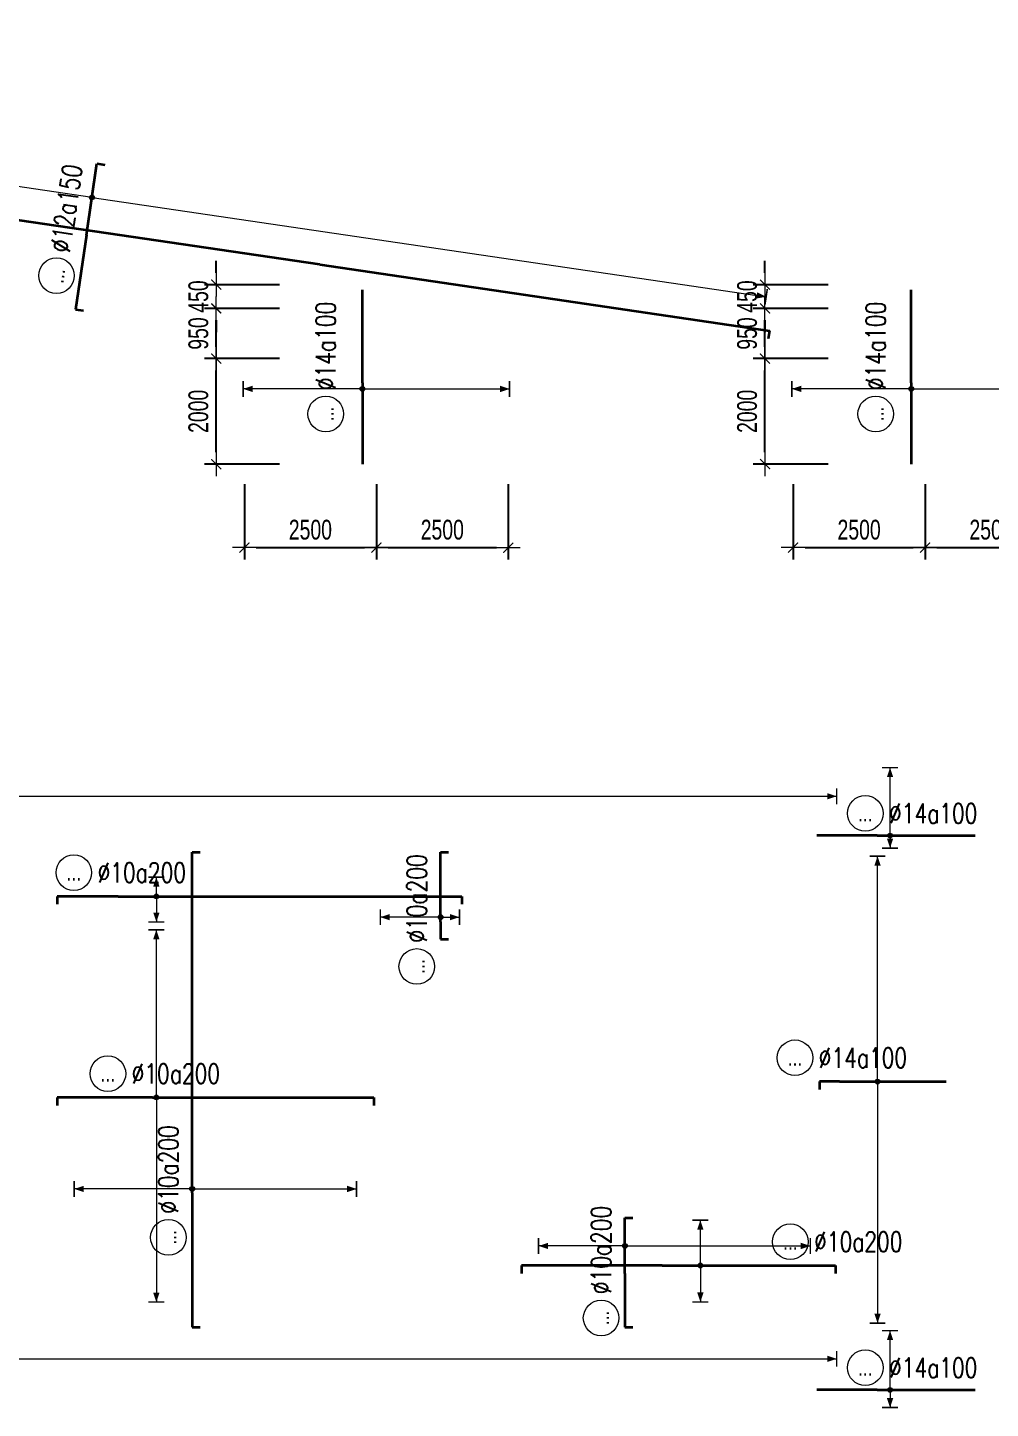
# Model space of a CAD drawing. Header units: millimetres. Extents: x 139404 to 589785, y -24714 to 48110.
# Drawn here: x 291090 to 309338, y 17660 to 43820 of the extents above; entities that cross this region are included whole.
import ezdxf
from ezdxf.enums import TextEntityAlignment as Align

# ---------------------------------------------------------------- set-up
doc = ezdxf.new("R2010")
doc.units = ezdxf.units.MM
doc.layers.get('0').update_dxf_attribs({"lineweight": 20})
doc.layers.get('Defpoints').update_dxf_attribs({"color": 151, "lineweight": 9})
for name, color, linetype, lineweight in [('NDC_S_DIM', 1, 'Continuous', 15), ('NDC_S_REBAR', 4, 'Continuous', 35), ('NDC_S_VN TEXT', 7, 'Continuous', 20)]:
    doc.layers.add(name, color=color, linetype=linetype, lineweight=lineweight)
doc.styles.add('ARIAL', font='arial.ttf', dxfattribs={"width": 0.8})
doc.styles.add('NDC_DIM', font='', dxfattribs={"width": 0.75})
doc.styles.add('NDC_EN TXT', font='romans.shx', dxfattribs={"width": 0.8})
doc.styles.get('NDC_DIM').set_extended_font_data('Dotum')
doc.dimstyles.new('NDC_dim_150', dxfattribs={"dimscale": 150, "dimtxt": 2.5, "dimasz": 1.5, "dimexe": 1.5, "dimexo": 2.5, "dimgap": 1, "dimtad": 1, "dimdec": 0, "dimzin": 0, "dimdsep": 46, "dimtxsty": 'NDC_DIM', "dimblk": 'DIMMARK', "dimcen": 0.09, "dimdle": 1.2, "dimclrd": 1, "dimclre": 1, "dimclrt": 3, "dimadec": 0, "dimazin": 0, "dimtfac": 1, "dimtdec": 0, "dimtix": 1, "dimtofl": 0, "dimtmove": 0, "dimatfit": 3, "dimfxl": 8, "dimfxlon": 1, "dimtolj": 1, "dimtzin": 0, "dimarcsym": 0})

# ---------------------------------------------------------------- blocks, each defined once
blk = doc.blocks.new('*U20')
h = blk.add_hatch(color=6)
edge = h.paths.add_edge_path()
edge.add_arc((4.81, 0), 0.3, 0, 360)
at = {"layer": 'NDC_S_DIM', "color": 8}
for q in [(4.81, 30.64), (4.81, -86.1)]:
    blk.add_line((4.81, 0), q, dxfattribs=at)
for points in [[(3.81, 30.64, 0.2, 0.2, 0), (5.81, 30.64, 0, 0, 0)], [(3.81, -86.1, 0.2, 0.2, 0), (5.81, -86.1, 0, 0, 0)]]:
    blk.add_lwpolyline(points, format="xyseb", dxfattribs=at)
at = {"layer": 'NDC_S_DIM'}
blk.add_circle((-5.62, 3), 2.25, dxfattribs=at)
at = {"layer": 'NDC_S_DIM', "color": 6}
blk.add_circle((4.81, 0), 0.3, dxfattribs=at)
at = {"layer": 'NDC_S_DIM', "color": 8}
for points in [[(4.41, 29.44), (4.81, 30.64), (5.21, 29.44)], [(4.41, -84.9), (4.81, -86.1), (5.21, -84.9)]]:
    blk.add_solid(points, dxfattribs=at)
at = {"layer": 'NDC_S_REBAR'}
for p, q in [((0, 0), (-9.49, 0)), ((-9.49, 0), (-9.49, -1)), ((0, 0), (9.13, 0)), ((9.13, 0), (9.13, -1)), ((-9.49, -1), (-9.49, -1)), ((9.13, -1), (9.13, -1))]:
    blk.add_line(p, q, dxfattribs=at)
at = {"layer": 'NDC_S_VN TEXT', "style": 'ARIAL', "width": 0.8}
blk.add_attdef('KHT', text='', height=2, dxfattribs=at).set_placement((-5.62, 3), align=Align.MIDDLE_CENTER)
at = {"layer": 'NDC_S_VN TEXT', "color": 3, "style": 'NDC_EN TXT', "width": 0.75}
blk.add_attdef('DKT', (-2.62, 1.75), '', height=2.5, dxfattribs=at)
blk = doc.blocks.new('*U21')
at = {"layer": 'NDC_S_REBAR'}
for p, q in [((0, 0), (-205.34, 0)), ((0, 0), (57.41, 0)), ((57.41, 0), (57.41, -1)), ((57.41, -1), (57.41, -1))]:
    blk.add_line(p, q, dxfattribs=at)
at = {"layer": 'NDC_S_VN TEXT', "style": 'ARIAL', "width": 0.8}
blk.add_attdef('KHT', text='', height=2, dxfattribs=at).set_placement((-82.75, 3), align=Align.MIDDLE_CENTER)
at = {"layer": 'NDC_S_VN TEXT', "color": 3, "style": 'NDC_EN TXT', "width": 0.75}
blk.add_attdef('DKT', (-79.75, 1.75), '', height=2.5, dxfattribs=at)
blk = doc.blocks.new('*U1086')
h = blk.add_hatch(color=6)
edge = h.paths.add_edge_path()
edge.add_arc((0.5, 0), 0.3, 0, 360)
at = {"layer": 'NDC_S_DIM', "color": 8}
for q in [(0.5, 21.16), (0.5, -25.84)]:
    blk.add_line((0.5, 0), q, dxfattribs=at)
for points in [[(-0.5, 21.16, 0.2, 0.2, 0), (1.5, 21.16, 0, 0, 0)], [(-0.5, -25.84, 0.2, 0.2, 0), (1.5, -25.84, 0, 0, 0)]]:
    blk.add_lwpolyline(points, format="xyseb", dxfattribs=at)
at = {"layer": 'NDC_S_DIM'}
blk.add_circle((-5.62, 3), 2.25, dxfattribs=at)
at = {"layer": 'NDC_S_DIM', "color": 6}
blk.add_circle((0.5, 0), 0.3, dxfattribs=at)
at = {"layer": 'NDC_S_DIM', "color": 8}
for points in [[(0.1, 19.96), (0.5, 21.16), (0.9, 19.96)], [(0.1, -24.64), (0.5, -25.84), (0.9, -24.64)]]:
    blk.add_solid(points, dxfattribs=at)
at = {"layer": 'NDC_S_REBAR'}
for p, q in [((0, 0), (-12.04, 0)), ((-12.04, 0), (-12.04, -1)), ((0, 0), (27.96, 0)), ((27.96, 0), (27.96, -1)), ((-12.04, -1), (-12.04, -1)), ((27.96, -1), (27.96, -1))]:
    blk.add_line(p, q, dxfattribs=at)
at = {"layer": 'NDC_S_VN TEXT', "style": 'ARIAL', "width": 0.8}
blk.add_attdef('KHT', text='', height=2, dxfattribs=at).set_placement((-5.62, 3), align=Align.MIDDLE_CENTER)
at = {"layer": 'NDC_S_VN TEXT', "color": 3, "style": 'NDC_EN TXT', "width": 0.75}
blk.add_attdef('DKT', (-2.62, 1.75), '', height=2.5, dxfattribs=at)
blk = doc.blocks.new('*U1078')
h = blk.add_hatch(color=6)
edge = h.paths.add_edge_path()
edge.add_arc((4.81, 0), 0.3, 0, 360)
at = {"layer": 'NDC_S_DIM', "color": 8}
for q in [(4.81, 2.43), (4.81, -3.24)]:
    blk.add_line((4.81, 0), q, dxfattribs=at)
for points in [[(3.81, 2.43, 0.2, 0.2, 0), (5.81, 2.43, 0, 0, 0)], [(3.81, -3.24, 0.2, 0.2, 0), (5.81, -3.24, 0, 0, 0)]]:
    blk.add_lwpolyline(points, format="xyseb", dxfattribs=at)
at = {"layer": 'NDC_S_DIM'}
blk.add_circle((-5.62, 3), 2.25, dxfattribs=at)
at = {"layer": 'NDC_S_DIM', "color": 6}
blk.add_circle((4.81, 0), 0.3, dxfattribs=at)
at = {"layer": 'NDC_S_DIM', "color": 8}
for points in [[(4.41, 1.23), (4.81, 2.43), (5.21, 1.23)], [(4.41, -2.04), (4.81, -3.24), (5.21, -2.04)]]:
    blk.add_solid(points, dxfattribs=at)
at = {"layer": 'NDC_S_REBAR'}
for p, q in [((0, 0), (-7.73, 0)), ((-7.73, 0), (-7.73, -1)), ((0, 0), (43.4, 0)), ((43.4, 0), (43.4, -1)), ((-7.73, -1), (-7.73, -1)), ((43.4, -1), (43.4, -1))]:
    blk.add_line(p, q, dxfattribs=at)
at = {"layer": 'NDC_S_VN TEXT', "style": 'ARIAL', "width": 0.8}
blk.add_attdef('KHT', text='', height=2, dxfattribs=at).set_placement((-5.62, 3), align=Align.MIDDLE_CENTER)
at = {"layer": 'NDC_S_VN TEXT', "color": 3, "style": 'NDC_EN TXT', "width": 0.75}
blk.add_attdef('DKT', (-2.62, 1.75), '', height=2.5, dxfattribs=at)
blk = doc.blocks.new('*U1076')
h = blk.add_hatch(color=6)
edge = h.paths.add_edge_path()
edge.add_arc((0.5, 0), 0.3, 0, 360)
at = {"layer": 'NDC_S_DIM', "color": 8}
for q in [(0.5, 14.9), (0.5, -20.77)]:
    blk.add_line((0.5, 0), q, dxfattribs=at)
for points in [[(-0.5, 14.9, 0.2, 0.2, 0), (1.5, 14.9, 0, 0, 0)], [(-0.5, -20.77, 0.2, 0.2, 0), (1.5, -20.77, 0, 0, 0)]]:
    blk.add_lwpolyline(points, format="xyseb", dxfattribs=at)
at = {"layer": 'NDC_S_DIM'}
blk.add_circle((-5.62, 3), 2.25, dxfattribs=at)
at = {"layer": 'NDC_S_DIM', "color": 6}
blk.add_circle((0.5, 0), 0.3, dxfattribs=at)
at = {"layer": 'NDC_S_DIM', "color": 8}
for points in [[(0.1, 13.7), (0.5, 14.9), (0.9, 13.7)], [(0.1, -19.57), (0.5, -20.77), (0.9, -19.57)]]:
    blk.add_solid(points, dxfattribs=at)
at = {"layer": 'NDC_S_REBAR'}
for p, q in [((0, 0), (-16.95, 0)), ((-16.95, 0), (-16.95, -1)), ((0, 0), (43.05, 0)), ((43.05, 0), (43.05, -1)), ((-16.95, -1), (-16.95, -1)), ((43.05, -1), (43.05, -1))]:
    blk.add_line(p, q, dxfattribs=at)
at = {"layer": 'NDC_S_VN TEXT', "style": 'ARIAL', "width": 0.8}
blk.add_attdef('KHT', text='', height=2, dxfattribs=at).set_placement((-5.62, 3), align=Align.MIDDLE_CENTER)
at = {"layer": 'NDC_S_VN TEXT', "color": 3, "style": 'NDC_EN TXT', "width": 0.75}
blk.add_attdef('DKT', (-2.62, 1.75), '', height=2.5, dxfattribs=at)
blk = doc.blocks.new('*U1081')
h = blk.add_hatch(color=6)
edge = h.paths.add_edge_path()
edge.add_arc((0.61, 0), 0.3, 0, 360)
at = {"layer": 'NDC_S_DIM', "color": 8}
for q in [(0.61, 7.61), (0.61, -2.39)]:
    blk.add_line((0.61, 0), q, dxfattribs=at)
for points in [[(-0.39, 7.61, 0.2, 0.2, 0), (1.61, 7.61, 0, 0, 0)], [(-0.39, -2.39, 0.2, 0.2, 0), (1.61, -2.39, 0, 0, 0)]]:
    blk.add_lwpolyline(points, format="xyseb", dxfattribs=at)
at = {"layer": 'NDC_S_DIM'}
blk.add_circle((-5.62, 3), 2.25, dxfattribs=at)
at = {"layer": 'NDC_S_DIM', "color": 6}
blk.add_circle((0.61, 0), 0.3, dxfattribs=at)
at = {"layer": 'NDC_S_DIM', "color": 8}
for points in [[(0.21, 6.41), (0.61, 7.61), (1.01, 6.41)], [(0.21, -1.19), (0.61, -2.39), (1.01, -1.19)]]:
    blk.add_solid(points, dxfattribs=at)
at = {"layer": 'NDC_S_REBAR'}
for p, q in [((0, 0), (-2.17, 0)), ((-2.17, 0), (-2.17, -1)), ((0, 0), (8.83, 0)), ((8.83, 0), (8.83, -1)), ((-2.17, -1), (-2.17, -1)), ((8.83, -1), (8.83, -1))]:
    blk.add_line(p, q, dxfattribs=at)
at = {"layer": 'NDC_S_VN TEXT', "style": 'ARIAL', "width": 0.8}
blk.add_attdef('KHT', text='', height=2, dxfattribs=at).set_placement((-5.62, 3), align=Align.MIDDLE_CENTER)
at = {"layer": 'NDC_S_VN TEXT', "color": 3, "style": 'NDC_EN TXT', "width": 0.75}
blk.add_attdef('DKT', (-2.62, 1.75), '', height=2.5, dxfattribs=at)
blk = doc.blocks.new('*U1082')
h = blk.add_hatch(color=6)
edge = h.paths.add_edge_path()
edge.add_arc((3.48, 0), 0.3, 0, 360)
at = {"layer": 'NDC_S_DIM', "color": 8}
for q in [(3.48, 10.9), (3.48, -23.43)]:
    blk.add_line((3.48, 0), q, dxfattribs=at)
for points in [[(2.48, 10.9, 0.2, 0.2, 0), (4.48, 10.9, 0, 0, 0)], [(2.48, -23.43, 0.2, 0.2, 0), (4.48, -23.43, 0, 0, 0)]]:
    blk.add_lwpolyline(points, format="xyseb", dxfattribs=at)
at = {"layer": 'NDC_S_DIM'}
blk.add_circle((-5.62, 3), 2.25, dxfattribs=at)
at = {"layer": 'NDC_S_DIM', "color": 6}
blk.add_circle((3.48, 0), 0.3, dxfattribs=at)
at = {"layer": 'NDC_S_DIM', "color": 8}
for points in [[(3.08, 9.7), (3.48, 10.9), (3.88, 9.7)], [(3.08, -22.23), (3.48, -23.43), (3.88, -22.23)]]:
    blk.add_solid(points, dxfattribs=at)
at = {"layer": 'NDC_S_REBAR'}
for p, q in [((0, 0), (-6.77, 0)), ((-6.77, 0), (-6.77, -1)), ((0, 0), (7.03, 0)), ((7.03, 0), (7.03, -1)), ((-6.77, -1), (-6.77, -1)), ((7.03, -1), (7.03, -1))]:
    blk.add_line(p, q, dxfattribs=at)
at = {"layer": 'NDC_S_VN TEXT', "style": 'ARIAL', "width": 0.8}
blk.add_attdef('KHT', text='', height=2, dxfattribs=at).set_placement((-5.62, 3), align=Align.MIDDLE_CENTER)
at = {"layer": 'NDC_S_VN TEXT', "color": 3, "style": 'NDC_EN TXT', "width": 0.75}
blk.add_attdef('DKT', (-2.62, 1.75), '', height=2.5, dxfattribs=at)
blk = doc.blocks.new('*U1079')
h = blk.add_hatch(color=6)
edge = h.paths.add_edge_path()
edge.add_arc((4.81, 0), 0.3, 0, 360)
at = {"layer": 'NDC_S_DIM', "color": 8}
for q in [(4.81, 5.72), (4.81, -4.61)]:
    blk.add_line((4.81, 0), q, dxfattribs=at)
for points in [[(3.81, 5.72, 0.2, 0.2, 0), (5.81, 5.72, 0, 0, 0)], [(3.81, -4.61, 0.2, 0.2, 0), (5.81, -4.61, 0, 0, 0)]]:
    blk.add_lwpolyline(points, format="xyseb", dxfattribs=at)
at = {"layer": 'NDC_S_DIM'}
blk.add_circle((16.18, 3), 2.25, dxfattribs=at)
at = {"layer": 'NDC_S_DIM', "color": 6}
blk.add_circle((4.81, 0), 0.3, dxfattribs=at)
at = {"layer": 'NDC_S_DIM', "color": 8}
for points in [[(4.41, 4.52), (4.81, 5.72), (5.21, 4.52)], [(4.41, -3.41), (4.81, -4.61), (5.21, -3.41)]]:
    blk.add_solid(points, dxfattribs=at)
at = {"layer": 'NDC_S_REBAR'}
for p, q in [((0, 0), (-17.8, 0)), ((-17.8, 0), (-17.8, -1)), ((0, 0), (21.87, 0)), ((21.87, 0), (21.87, -1)), ((-17.8, -1), (-17.8, -1)), ((21.87, -1), (21.87, -1))]:
    blk.add_line(p, q, dxfattribs=at)
at = {"layer": 'NDC_S_VN TEXT', "style": 'ARIAL', "width": 0.8}
blk.add_attdef('KHT', text='', height=2, dxfattribs=at).set_placement((16.18, 3), align=Align.MIDDLE_CENTER)
at = {"layer": 'NDC_S_VN TEXT', "color": 3, "style": 'NDC_EN TXT', "width": 0.75}
blk.add_attdef('DKT', (19.18, 1.75), '', height=2.5, dxfattribs=at)
blk = doc.blocks.new('*U1059')
at = {"layer": 'NDC_S_DIM', "color": 8}
blk.add_line((4.81, 0), (4.81, -121.07), dxfattribs=at)
blk.add_lwpolyline([(3.81, -121.07, 0.2, 0.2, 0), (5.81, -121.07, 0, 0, 0)], format="xyseb", dxfattribs=at)
blk.add_solid([(4.41, -119.87), (4.81, -121.07), (5.21, -119.87)], dxfattribs=at)
at = {"layer": 'NDC_S_VN TEXT', "style": 'ARIAL', "width": 0.8}
blk.add_attdef('KHT', text='', height=2, dxfattribs=at).set_placement((-5.62, 3), align=Align.MIDDLE_CENTER)
at = {"layer": 'NDC_S_VN TEXT', "color": 3, "style": 'NDC_EN TXT', "width": 0.75}
blk.add_attdef('DKT', (-2.62, 1.75), '', height=2.5, dxfattribs=at)
blk = doc.blocks.new('*U1060')
at = {"layer": 'NDC_S_DIM', "color": 8}
blk.add_line((6.53, 0), (6.53, -112.28), dxfattribs=at)
blk.add_lwpolyline([(5.53, -112.28, 0.2, 0.2, 0), (7.53, -112.28, 0, 0, 0)], format="xyseb", dxfattribs=at)
blk.add_solid([(6.13, -111.08), (6.53, -112.28), (6.93, -111.08)], dxfattribs=at)
at = {"layer": 'NDC_S_VN TEXT', "style": 'ARIAL', "width": 0.8}
blk.add_attdef('KHT', text='', height=2, dxfattribs=at).set_placement((3.49, -4.07), align=Align.MIDDLE_CENTER)
at = {"layer": 'NDC_S_VN TEXT', "color": 3, "style": 'NDC_EN TXT', "width": 0.75}
blk.add_attdef('DKT', (6.49, -5.32), '', height=2.5, dxfattribs=at)
blk = doc.blocks.new('*U1072')
h = blk.add_hatch(color=6)
edge = h.paths.add_edge_path()
edge.add_arc((4.81, 0), 0.3, 0, 360)
at = {"layer": 'NDC_S_DIM', "color": 8}
for q in [(4.81, 28.48), (4.81, -30.52)]:
    blk.add_line((4.81, 0), q, dxfattribs=at)
for points in [[(3.81, 28.48, 0.2, 0.2, 0), (5.81, 28.48, 0, 0, 0)], [(3.81, -30.52, 0.2, 0.2, 0), (5.81, -30.52, 0, 0, 0)]]:
    blk.add_lwpolyline(points, format="xyseb", dxfattribs=at)
at = {"layer": 'NDC_S_DIM'}
blk.add_circle((-5.62, 3), 2.25, dxfattribs=at)
at = {"layer": 'NDC_S_DIM', "color": 6}
blk.add_circle((4.81, 0), 0.3, dxfattribs=at)
at = {"layer": 'NDC_S_DIM', "color": 8}
for points in [[(4.41, 27.28), (4.81, 28.48), (5.21, 27.28)], [(4.41, -29.32), (4.81, -30.52), (5.21, -29.32)]]:
    blk.add_solid(points, dxfattribs=at)
at = {"layer": 'NDC_S_REBAR'}
for p, q in [((0, 0), (-2.52, 0)), ((-2.52, 0), (-2.52, -1)), ((0, 0), (13.48, 0)), ((13.48, 0), (13.48, 0)), ((13.48, 0), (13.48, 0)), ((-2.52, -1), (-2.52, -1))]:
    blk.add_line(p, q, dxfattribs=at)
at = {"layer": 'NDC_S_VN TEXT', "style": 'ARIAL', "width": 0.8}
blk.add_attdef('KHT', text='', height=2, dxfattribs=at).set_placement((-5.62, 3), align=Align.MIDDLE_CENTER)
at = {"layer": 'NDC_S_VN TEXT', "color": 3, "style": 'NDC_EN TXT', "width": 0.75}
blk.add_attdef('DKT', (-2.62, 1.75), '', height=2.5, dxfattribs=at)
blk = doc.blocks.new('*U1073')
h = blk.add_hatch(color=6)
edge = h.paths.add_edge_path()
edge.add_arc((1.64, 0), 0.3, 0, 360)
at = {"layer": 'NDC_S_DIM', "color": 8}
for q in [(1.64, 7.48), (1.64, -2.24)]:
    blk.add_line((1.64, 0), q, dxfattribs=at)
for points in [[(0.64, 7.48, 0.2, 0.2, 0), (2.64, 7.48, 0, 0, 0)], [(0.64, -2.24, 0.2, 0.2, 0), (2.64, -2.24, 0, 0, 0)]]:
    blk.add_lwpolyline(points, format="xyseb", dxfattribs=at)
at = {"layer": 'NDC_S_DIM'}
blk.add_circle((-1.49, 2.8), 2.25, dxfattribs=at)
at = {"layer": 'NDC_S_DIM', "color": 6}
blk.add_circle((1.64, 0), 0.3, dxfattribs=at)
at = {"layer": 'NDC_S_DIM', "color": 8}
for points in [[(1.24, 6.28), (1.64, 7.48), (2.04, 6.28)], [(1.24, -1.04), (1.64, -2.24), (2.04, -1.04)]]:
    blk.add_solid(points, dxfattribs=at)
at = {"layer": 'NDC_S_REBAR'}
for p, q in [((0, 0), (-7.6, 0)), ((-7.6, 0), (-7.6, 0)), ((0, 0), (12.4, 0)), ((12.4, 0), (12.4, 0)), ((12.4, 0), (12.4, 0)), ((-7.6, 0), (-7.6, 0))]:
    blk.add_line(p, q, dxfattribs=at)
at = {"layer": 'NDC_S_VN TEXT', "style": 'ARIAL', "width": 0.8}
blk.add_attdef('KHT', text='', height=2, dxfattribs=at).set_placement((-1.49, 2.8), align=Align.MIDDLE_CENTER)
at = {"layer": 'NDC_S_VN TEXT', "color": 3, "style": 'NDC_EN TXT', "width": 0.75}
blk.add_attdef('DKT', (1.51, 1.55), '', height=2.5, dxfattribs=at)
blk = doc.blocks.new('*U1074')
h = blk.add_hatch(color=6)
edge = h.paths.add_edge_path()
edge.add_arc((1.64, 0), 0.3, 0, 360)
at = {"layer": 'NDC_S_DIM', "color": 8}
for q in [(1.64, 8.58), (1.64, -1.59)]:
    blk.add_line((1.64, 0), q, dxfattribs=at)
for points in [[(0.64, 8.58, 0.2, 0.2, 0), (2.64, 8.58, 0, 0, 0)], [(0.64, -1.59, 0.2, 0.2, 0), (2.64, -1.59, 0, 0, 0)]]:
    blk.add_lwpolyline(points, format="xyseb", dxfattribs=at)
at = {"layer": 'NDC_S_DIM'}
blk.add_circle((-1.49, 2.8), 2.25, dxfattribs=at)
at = {"layer": 'NDC_S_DIM', "color": 6}
blk.add_circle((1.64, 0), 0.3, dxfattribs=at)
at = {"layer": 'NDC_S_DIM', "color": 8}
for points in [[(1.24, 7.38), (1.64, 8.58), (2.04, 7.38)], [(1.24, -0.39), (1.64, -1.59), (2.04, -0.39)]]:
    blk.add_solid(points, dxfattribs=at)
at = {"layer": 'NDC_S_REBAR'}
for p, q in [((0, 0), (-7.6, 0)), ((-7.6, 0), (-7.6, 0)), ((0, 0), (12.4, 0)), ((12.4, 0), (12.4, 0)), ((12.4, 0), (12.4, 0)), ((-7.6, 0), (-7.6, 0))]:
    blk.add_line(p, q, dxfattribs=at)
at = {"layer": 'NDC_S_VN TEXT', "style": 'ARIAL', "width": 0.8}
blk.add_attdef('KHT', text='', height=2, dxfattribs=at).set_placement((-1.49, 2.8), align=Align.MIDDLE_CENTER)
at = {"layer": 'NDC_S_VN TEXT', "color": 3, "style": 'NDC_EN TXT', "width": 0.75}
blk.add_attdef('DKT', (1.51, 1.55), '', height=2.5, dxfattribs=at)
blk = doc.blocks.new('*U1071')
h = blk.add_hatch(color=6)
edge = h.paths.add_edge_path()
edge.add_arc((-0.77, 0), 0.3, 0, 360)
at = {"layer": 'NDC_S_DIM', "color": 8}
for q in [(-0.77, 15.08), (-0.77, -18.59)]:
    blk.add_line((-0.77, 0), q, dxfattribs=at)
for points in [[(-1.77, 15.08, 0.2, 0.2, 0), (0.23, 15.08, 0, 0, 0)], [(-1.77, -18.59, 0.2, 0.2, 0), (0.23, -18.59, 0, 0, 0)]]:
    blk.add_lwpolyline(points, format="xyseb", dxfattribs=at)
at = {"layer": 'NDC_S_DIM'}
blk.add_circle((-3.93, 4.64), 2.25, dxfattribs=at)
at = {"layer": 'NDC_S_DIM', "color": 6}
blk.add_circle((-0.77, 0), 0.3, dxfattribs=at)
at = {"layer": 'NDC_S_DIM', "color": 8}
for points in [[(-1.17, 13.88), (-0.77, 15.08), (-0.37, 13.88)], [(-1.17, -17.39), (-0.77, -18.59), (-0.37, -17.39)]]:
    blk.add_solid(points, dxfattribs=at)
at = {"layer": 'NDC_S_REBAR'}
for p, q in [((0, 0), (-10.27, 0)), ((-10.27, 0), (-10.27, 0)), ((0, 0), (11.73, 0)), ((11.73, 0), (11.73, 0)), ((11.73, 0), (11.73, 0)), ((-10.27, 0), (-10.27, 0))]:
    blk.add_line(p, q, dxfattribs=at)
at = {"layer": 'NDC_S_VN TEXT', "style": 'ARIAL', "width": 0.8}
blk.add_attdef('KHT', text='', height=2, dxfattribs=at).set_placement((-3.93, 4.64), align=Align.MIDDLE_CENTER)
at = {"layer": 'NDC_S_VN TEXT', "color": 3, "style": 'NDC_EN TXT', "width": 0.75}
blk.add_attdef('DKT', (-0.93, 3.39), '', height=2.5, dxfattribs=at)
blk = doc.blocks.new('*U1068')
h = blk.add_hatch(color=6)
edge = h.paths.add_edge_path()
edge.add_arc((-0.77, 0), 0.3, 0, 360)
at = {"layer": 'NDC_S_DIM', "color": 8}
for q in [(-0.77, 15.08), (-0.77, -18.59)]:
    blk.add_line((-0.77, 0), q, dxfattribs=at)
for points in [[(-1.77, 15.08, 0.2, 0.2, 0), (0.23, 15.08, 0, 0, 0)], [(-1.77, -18.59, 0.2, 0.2, 0), (0.23, -18.59, 0, 0, 0)]]:
    blk.add_lwpolyline(points, format="xyseb", dxfattribs=at)
at = {"layer": 'NDC_S_DIM'}
blk.add_circle((-3.93, 4.48), 2.25, dxfattribs=at)
at = {"layer": 'NDC_S_DIM', "color": 6}
blk.add_circle((-0.77, 0), 0.3, dxfattribs=at)
at = {"layer": 'NDC_S_DIM', "color": 8}
for points in [[(-1.17, 13.88), (-0.77, 15.08), (-0.37, 13.88)], [(-1.17, -17.39), (-0.77, -18.59), (-0.37, -17.39)]]:
    blk.add_solid(points, dxfattribs=at)
at = {"layer": 'NDC_S_REBAR'}
for p, q in [((0, 0), (-10.27, 0)), ((-10.27, 0), (-10.27, 0)), ((0, 0), (11.73, 0)), ((11.73, 0), (11.73, 0)), ((11.73, 0), (11.73, 0)), ((-10.27, 0), (-10.27, 0))]:
    blk.add_line(p, q, dxfattribs=at)
at = {"layer": 'NDC_S_VN TEXT', "style": 'ARIAL', "width": 0.8}
blk.add_attdef('KHT', text='', height=2, dxfattribs=at).set_placement((-3.93, 4.48), align=Align.MIDDLE_CENTER)
at = {"layer": 'NDC_S_VN TEXT', "color": 3, "style": 'NDC_EN TXT', "width": 0.75}
blk.add_attdef('DKT', (-0.93, 3.23), '', height=2.5, dxfattribs=at)
blk = doc.blocks.new('DIMMARK')
at = {"layer": 'NDC_S_DIM', "color": 1}
blk.add_line((-1.5, 0), (1, 0), dxfattribs=at)
at = {"layer": 'NDC_S_DIM', "color": 2, "const_width": 0.1}
blk.add_lwpolyline([(-0.42, -0.42), (0.42, 0.42)], dxfattribs=at)
blk = doc.blocks.new('*D1104')
at = {"layer": 'Defpoints', "color": 0, "ltscale": 100, "transparency": 16777216}
for p in [(294666, 37550), (298643, 37550), (298643, 35550)]:
    blk.add_point(p, dxfattribs=at)
at = {"layer": 'NDC_S_DIM', "color": 1, "lineweight": -2, "ltscale": 100, "transparency": 16777216}
for p, q in [((295866, 37550), (294441, 37550)), ((294666, 35775), (294666, 37325)), ((295866, 35550), (294441, 35550))]:
    blk.add_line(p, q, dxfattribs=at)
at = {"layer": 'NDC_S_DIM', "color": 1, "lineweight": -2, "ltscale": 100, "transparency": 16777216, "xscale": 225, "yscale": 225, "zscale": 225}
for p, rotation in [((294666, 37550), 90), ((294666, 35550), 270)]:
    blk.add_blockref('DIMMARK', p, dxfattribs=dict(at, rotation=rotation))
at = {"layer": 'NDC_S_DIM', "color": 3, "ltscale": 100, "transparency": 16777216, "insert": (294328, 36550), "char_height": 375, "attachment_point": 5, "rotation": 90, "style": 'NDC_DIM'}
blk.add_mtext('\\A1;2000', dxfattribs=at)
blk = doc.blocks.new('*D1105')
at = {"layer": 'Defpoints', "color": 0, "ltscale": 100, "transparency": 16777216}
for p in [(294666, 38950), (298643, 38950), (298643, 38500)]:
    blk.add_point(p, dxfattribs=at)
at = {"layer": 'NDC_S_DIM', "color": 1, "lineweight": -2, "ltscale": 100, "transparency": 16777216}
for p, q in [((294666, 39175), (294666, 39400)), ((295866, 38950), (294441, 38950)), ((295866, 38500), (294441, 38500)), ((294666, 38275), (294666, 38050))]:
    blk.add_line(p, q, dxfattribs=at)
at = {"layer": 'NDC_S_DIM', "color": 1, "lineweight": -2, "ltscale": 100, "transparency": 16777216, "xscale": 225, "yscale": 225, "zscale": 225}
for p, rotation in [((294666, 38950), 270), ((294666, 38500), 90)]:
    blk.add_blockref('DIMMARK', p, dxfattribs=dict(at, rotation=rotation))
at = {"layer": 'NDC_S_DIM', "color": 3, "ltscale": 100, "transparency": 16777216, "insert": (294328, 38725), "char_height": 375, "attachment_point": 5, "rotation": 90, "style": 'NDC_DIM'}
blk.add_mtext('\\A1;450', dxfattribs=at)
blk = doc.blocks.new('*D1106')
at = {"layer": 'Defpoints', "color": 0, "ltscale": 100, "transparency": 16777216}
for p in [(294666, 38500), (298643, 38500), (298643, 37550)]:
    blk.add_point(p, dxfattribs=at)
at = {"layer": 'NDC_S_DIM', "color": 1, "lineweight": -2, "ltscale": 100, "transparency": 16777216}
for p, q in [((295866, 38500), (294441, 38500)), ((294666, 37775), (294666, 38275)), ((295866, 37550), (294441, 37550))]:
    blk.add_line(p, q, dxfattribs=at)
at = {"layer": 'NDC_S_DIM', "color": 1, "lineweight": -2, "ltscale": 100, "transparency": 16777216, "xscale": 225, "yscale": 225, "zscale": 225}
for p, rotation in [((294666, 38500), 90), ((294666, 37550), 270)]:
    blk.add_blockref('DIMMARK', p, dxfattribs=dict(at, rotation=rotation))
at = {"layer": 'NDC_S_DIM', "color": 3, "ltscale": 100, "transparency": 16777216, "insert": (294328, 38025), "char_height": 375, "attachment_point": 5, "rotation": 90, "style": 'NDC_DIM'}
blk.add_mtext('\\A1;950', dxfattribs=at)
blk = doc.blocks.new('*D1107')
at = {"layer": 'Defpoints', "color": 0, "ltscale": 100, "transparency": 16777216}
for p in [(295200, 36947), (297700, 36947), (297700, 33968)]:
    blk.add_point(p, dxfattribs=at)
at = {"layer": 'NDC_S_DIM', "color": 1, "lineweight": -2, "ltscale": 100, "transparency": 16777216}
for p, q in [((295200, 35168), (295200, 33743)), ((297700, 35168), (297700, 33743)), ((295425, 33968), (297475, 33968))]:
    blk.add_line(p, q, dxfattribs=at)
at = {"layer": 'NDC_S_DIM', "color": 1, "lineweight": -2, "ltscale": 100, "transparency": 16777216, "xscale": 225, "yscale": 225, "zscale": 225, "rotation": 180}
blk.add_blockref('DIMMARK', (295200, 33968), dxfattribs=at)
at = {"layer": 'NDC_S_DIM', "color": 1, "lineweight": -2, "ltscale": 100, "transparency": 16777216, "xscale": 225, "yscale": 225, "zscale": 225}
blk.add_blockref('DIMMARK', (297700, 33968), dxfattribs=at)
at = {"layer": 'NDC_S_DIM', "color": 3, "ltscale": 100, "transparency": 16777216, "insert": (296450, 34306), "char_height": 375, "attachment_point": 5, "style": 'NDC_DIM'}
blk.add_mtext('\\A1;2500', dxfattribs=at)
blk = doc.blocks.new('*D1108')
at = {"layer": 'Defpoints', "color": 0, "ltscale": 100, "transparency": 16777216}
for p in [(297700, 37097), (300200, 37097), (300200, 33968)]:
    blk.add_point(p, dxfattribs=at)
at = {"layer": 'NDC_S_DIM', "color": 1, "lineweight": -2, "ltscale": 100, "transparency": 16777216}
for p, q in [((297700, 35168), (297700, 33743)), ((300200, 35168), (300200, 33743)), ((297925, 33968), (299975, 33968))]:
    blk.add_line(p, q, dxfattribs=at)
at = {"layer": 'NDC_S_DIM', "color": 1, "lineweight": -2, "ltscale": 100, "transparency": 16777216, "xscale": 225, "yscale": 225, "zscale": 225, "rotation": 180}
blk.add_blockref('DIMMARK', (297700, 33968), dxfattribs=at)
at = {"layer": 'NDC_S_DIM', "color": 1, "lineweight": -2, "ltscale": 100, "transparency": 16777216, "xscale": 225, "yscale": 225, "zscale": 225}
blk.add_blockref('DIMMARK', (300200, 33968), dxfattribs=at)
at = {"layer": 'NDC_S_DIM', "color": 3, "ltscale": 100, "transparency": 16777216, "insert": (298950, 34306), "char_height": 375, "attachment_point": 5, "style": 'NDC_DIM'}
blk.add_mtext('\\A1;2500', dxfattribs=at)
blk = doc.blocks.new('*D1109')
at = {"layer": 'Defpoints', "color": 0, "ltscale": 100, "transparency": 16777216}
for p in [(305066, 37550), (309043, 37550), (309043, 35550)]:
    blk.add_point(p, dxfattribs=at)
at = {"layer": 'NDC_S_DIM', "color": 1, "lineweight": -2, "ltscale": 100, "transparency": 16777216}
for p, q in [((306266, 37550), (304841, 37550)), ((305066, 35775), (305066, 37325)), ((306266, 35550), (304841, 35550))]:
    blk.add_line(p, q, dxfattribs=at)
at = {"layer": 'NDC_S_DIM', "color": 1, "lineweight": -2, "ltscale": 100, "transparency": 16777216, "xscale": 225, "yscale": 225, "zscale": 225}
for p, rotation in [((305066, 37550), 90), ((305066, 35550), 270)]:
    blk.add_blockref('DIMMARK', p, dxfattribs=dict(at, rotation=rotation))
at = {"layer": 'NDC_S_DIM', "color": 3, "ltscale": 100, "transparency": 16777216, "insert": (304728, 36550), "char_height": 375, "attachment_point": 5, "rotation": 90, "style": 'NDC_DIM'}
blk.add_mtext('\\A1;2000', dxfattribs=at)
blk = doc.blocks.new('*D1110')
at = {"layer": 'Defpoints', "color": 0, "ltscale": 100, "transparency": 16777216}
for p in [(305066, 38950), (309043, 38950), (309043, 38500)]:
    blk.add_point(p, dxfattribs=at)
at = {"layer": 'NDC_S_DIM', "color": 1, "lineweight": -2, "ltscale": 100, "transparency": 16777216}
for p, q in [((305066, 39175), (305066, 39400)), ((306266, 38950), (304841, 38950)), ((306266, 38500), (304841, 38500)), ((305066, 38275), (305066, 38050))]:
    blk.add_line(p, q, dxfattribs=at)
at = {"layer": 'NDC_S_DIM', "color": 1, "lineweight": -2, "ltscale": 100, "transparency": 16777216, "xscale": 225, "yscale": 225, "zscale": 225}
for p, rotation in [((305066, 38950), 270), ((305066, 38500), 90)]:
    blk.add_blockref('DIMMARK', p, dxfattribs=dict(at, rotation=rotation))
at = {"layer": 'NDC_S_DIM', "color": 3, "ltscale": 100, "transparency": 16777216, "insert": (304728, 38725), "char_height": 375, "attachment_point": 5, "rotation": 90, "style": 'NDC_DIM'}
blk.add_mtext('\\A1;450', dxfattribs=at)
blk = doc.blocks.new('*D1111')
at = {"layer": 'Defpoints', "color": 0, "ltscale": 100, "transparency": 16777216}
for p in [(305066, 38500), (309043, 38500), (309043, 37550)]:
    blk.add_point(p, dxfattribs=at)
at = {"layer": 'NDC_S_DIM', "color": 1, "lineweight": -2, "ltscale": 100, "transparency": 16777216}
for p, q in [((306266, 38500), (304841, 38500)), ((305066, 37775), (305066, 38275)), ((306266, 37550), (304841, 37550))]:
    blk.add_line(p, q, dxfattribs=at)
at = {"layer": 'NDC_S_DIM', "color": 1, "lineweight": -2, "ltscale": 100, "transparency": 16777216, "xscale": 225, "yscale": 225, "zscale": 225}
for p, rotation in [((305066, 38500), 90), ((305066, 37550), 270)]:
    blk.add_blockref('DIMMARK', p, dxfattribs=dict(at, rotation=rotation))
at = {"layer": 'NDC_S_DIM', "color": 3, "ltscale": 100, "transparency": 16777216, "insert": (304728, 38025), "char_height": 375, "attachment_point": 5, "rotation": 90, "style": 'NDC_DIM'}
blk.add_mtext('\\A1;950', dxfattribs=at)
blk = doc.blocks.new('*D1112')
at = {"layer": 'Defpoints', "color": 0, "ltscale": 100, "transparency": 16777216}
for p in [(305600, 36947), (308100, 36947), (308100, 33968)]:
    blk.add_point(p, dxfattribs=at)
at = {"layer": 'NDC_S_DIM', "color": 1, "lineweight": -2, "ltscale": 100, "transparency": 16777216}
for p, q in [((305600, 35168), (305600, 33743)), ((308100, 35168), (308100, 33743)), ((305825, 33968), (307875, 33968))]:
    blk.add_line(p, q, dxfattribs=at)
at = {"layer": 'NDC_S_DIM', "color": 1, "lineweight": -2, "ltscale": 100, "transparency": 16777216, "xscale": 225, "yscale": 225, "zscale": 225, "rotation": 180}
blk.add_blockref('DIMMARK', (305600, 33968), dxfattribs=at)
at = {"layer": 'NDC_S_DIM', "color": 1, "lineweight": -2, "ltscale": 100, "transparency": 16777216, "xscale": 225, "yscale": 225, "zscale": 225}
blk.add_blockref('DIMMARK', (308100, 33968), dxfattribs=at)
at = {"layer": 'NDC_S_DIM', "color": 3, "ltscale": 100, "transparency": 16777216, "insert": (306850, 34306), "char_height": 375, "attachment_point": 5, "style": 'NDC_DIM'}
blk.add_mtext('\\A1;2500', dxfattribs=at)
blk = doc.blocks.new('*D1113')
at = {"layer": 'Defpoints', "color": 0, "ltscale": 100, "transparency": 16777216}
for p in [(308100, 37097), (310600, 37097), (310600, 33968)]:
    blk.add_point(p, dxfattribs=at)
at = {"layer": 'NDC_S_DIM', "color": 1, "lineweight": -2, "ltscale": 100, "transparency": 16777216}
for p, q in [((308100, 35168), (308100, 33743)), ((310600, 35168), (310600, 33743)), ((308325, 33968), (310375, 33968))]:
    blk.add_line(p, q, dxfattribs=at)
at = {"layer": 'NDC_S_DIM', "color": 1, "lineweight": -2, "ltscale": 100, "transparency": 16777216, "xscale": 225, "yscale": 225, "zscale": 225, "rotation": 180}
blk.add_blockref('DIMMARK', (308100, 33968), dxfattribs=at)
at = {"layer": 'NDC_S_DIM', "color": 1, "lineweight": -2, "ltscale": 100, "transparency": 16777216, "xscale": 225, "yscale": 225, "zscale": 225}
blk.add_blockref('DIMMARK', (310600, 33968), dxfattribs=at)
at = {"layer": 'NDC_S_DIM', "color": 3, "ltscale": 100, "transparency": 16777216, "insert": (309350, 34306), "char_height": 375, "attachment_point": 5, "style": 'NDC_DIM'}
blk.add_mtext('\\A1;2500', dxfattribs=at)

msp = doc.modelspace()

# ---------------------------------------------------------------- block references
at = {"layer": 'NDC_S_REBAR', "xscale": 150, "yscale": 150, "zscale": 150}
for name, p, rotation in [('*U21', (296631.1, 39329.8), 351.6170486199367), ('*U1060', (289583.3, 28277.8), 90), ('*U1059', (288264.4, 17877.8), 90)]:
    msp.add_blockref(name, p, dxfattribs=dict(at, rotation=rotation))
for name, p, rotation, values in [('*U20', (292205.8, 39889.5), 81.6170486199367, {'KHT': '...', 'DKT': '%%c12a150'}), ('*U1071', (297437.1, 37090.3), 90, {'KHT': '...', 'DKT': '%%c14a100'}), ('*U1068', (307837.1, 37090.3), 90, {'KHT': '...', 'DKT': '%%c14a100'}), ('*U1076', (294209.3, 21742.4), 90, {'KHT': '...', 'DKT': '%%c10a200'}), ('*U1081', (298916.5, 26875.4), 90, {'KHT': '...', 'DKT': '%%c10a200'}), ('*U1082', (302410.5, 20215.9), 90, {'KHT': '...', 'DKT': '%%c10a200'})]:
    msp.add_blockref(name, p, dxfattribs=dict(at, rotation=rotation)).add_auto_attribs(values)
for name, p, values in [('*U1074', (307190.3, 28512.9), {'KHT': '...', 'DKT': '%%c14a100'}), ('*U1078', (292809.5, 27360.7), {'KHT': '...', 'DKT': '%%c10a200'}), ('*U1072', (306477.8, 23852.6), {'KHT': '...', 'DKT': '%%c14a100'}), ('*U1086', (293455.3, 23550.9), {'KHT': '...', 'DKT': '%%c10a200'}), ('*U1079', (303119.8, 20367.2), {'KHT': '...', 'DKT': '%%c10a200'}), ('*U1073', (307190.3, 18010.5), {'KHT': '...', 'DKT': '%%c14a100'})]:
    msp.add_blockref(name, p, dxfattribs=at).add_auto_attribs(values)

# ---------------------------------------------------------------- dimensions: what is measured, and where the dimension line sits
at = {"layer": 'NDC_S_DIM', "ltscale": 100}
for p1, p2, distance, picture, middle in [((298643.2, 38500), (298643.2, 38950), 3977.5, '*D1105', (294327.9, 38725)), ((309043.2, 38500), (309043.2, 38950), 3977.5, '*D1110', (304727.9, 38725)), ((298643.2, 37550), (298643.2, 38500), 3977.5, '*D1106', (294327.9, 38025)), ((309043.2, 37550), (309043.2, 38500), 3977.5, '*D1111', (304727.9, 38025)), ((298643.2, 35550), (298643.2, 37550), 3977.5, '*D1104', (294327.9, 36550)), ((309043.2, 35550), (309043.2, 37550), 3977.5, '*D1109', (304727.9, 36550)), ((295200, 36947), (297700, 36947), -2978.9, '*D1107', (296450, 34305.9)), ((297700, 37097), (300200, 37097), -3128.9, '*D1108', (298950, 34305.9)), ((305600, 36947), (308100, 36947), -2978.9, '*D1112', (306850, 34305.9)), ((308100, 37097), (310600, 37097), -3128.9, '*D1113', (309350, 34305.9))]:
    dim = msp.add_aligned_dim(p1=p1, p2=p2, distance=distance, dimstyle='NDC_dim_150', dxfattribs=at)
    dim.commit()
    dim.dimension.update_dxf_attribs({"geometry": picture, "text_midpoint": middle})

doc.saveas('drawing.dxf')
